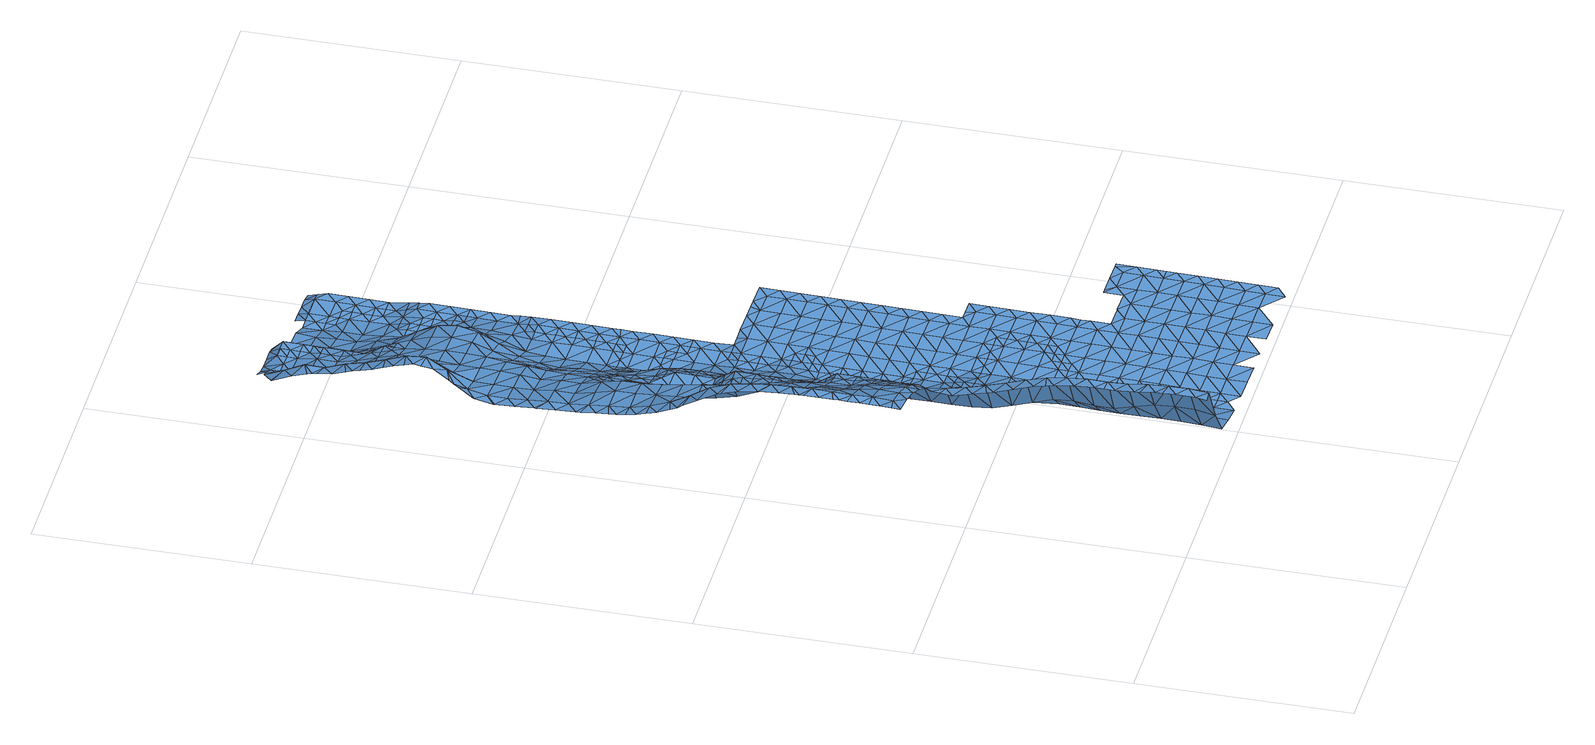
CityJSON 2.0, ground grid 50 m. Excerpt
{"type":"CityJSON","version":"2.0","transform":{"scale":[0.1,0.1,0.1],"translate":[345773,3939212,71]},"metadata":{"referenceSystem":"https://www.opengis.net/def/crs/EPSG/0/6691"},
"CityObjects":{
"waterbody1":{"type":"WaterBody","attributes":{"name":"8","class":"1140","function":"1","WaterBodyRiverFloodingRiskAttribute.description":"4","WaterBodyRiverFloodingRiskAttribute.rankOrg":"1","WaterBodyRiverFloodingRiskAttribute.adminType":"2","WaterBodyRiverFloodingRiskAttribute.scale":"L1"},"geometry":[{"type":"MultiSurface","lod":"1","boundaries":[[[0,1,2]],[[0,3,1]],[[3,4,5]],[[5,4,6]],[[4,3,0]],[[0,2,7]],[[8,9,6]],[[8,10,9]],[[8,6,4]],[[11,12,10]],[[13,0,7]],[[12,11,14]],[[11,10,8]],[[4,0,13]],[[14,15,16]],[[13,17,4]],[[15,18,16]],[[19,13,7]],[[14,11,15]],[[20,21,18]],[[8,4,22]],[[21,20,23]],[[20,18,15]],[[24,25,26]],[[4,17,22]],[[11,8,27]],[[23,28,29]],[[28,23,20]],[[29,28,30]],[[31,24,26]],[[27,8,22]],[[19,32,13]],[[15,11,27]],[[33,24,31]],[[13,32,17]],[[28,34,30]],[[27,35,15]],[[33,36,37]],[[38,30,34]],[[37,36,39]],[[36,33,31]],[[40,41,38]],[[34,40,38]],[[20,15,42]],[[39,43,44]],[[41,40,45]],[[44,43,46]],[[43,39,36]],[[28,20,42]],[[47,27,22]],[[31,26,48]],[[15,35,42]],[[19,49,32]],[[17,32,50]],[[22,17,51]],[[52,36,31]],[[53,45,40]],[[51,17,50]],[[54,45,53]],[[55,46,43]],[[56,40,34]],[[57,46,55]],[[27,47,35]],[[58,28,42]],[[59,60,57]],[[61,31,48]],[[62,43,36]],[[34,28,56]],[[63,64,65]],[[63,54,64]],[[47,22,51]],[[60,59,66]],[[59,57,55]],[[56,28,58]],[[32,67,50]],[[54,53,64]],[[52,31,61]],[[67,32,49]],[[68,69,66]],[[43,62,55]],[[70,65,71]],[[71,65,64]],[[72,70,71]],[[69,68,73]],[[53,40,74]],[[75,35,47]],[[62,36,52]],[[66,59,68]],[[76,61,48]],[[42,35,77]],[[40,56,74]],[[78,79,73]],[[74,80,53]],[[53,81,64]],[[82,83,84]],[[85,86,50]],[[62,87,55]],[[83,72,71]],[[82,72,83]],[[77,35,75]],[[58,42,77]],[[85,50,67]],[[88,47,51]],[[80,81,53]],[[76,52,61]],[[73,68,78]],[[51,50,86]],[[59,55,87]],[[89,68,59]],[[84,90,91]],[[64,81,71]],[[92,93,79]],[[67,49,94]],[[90,84,83]],[[93,92,95]],[[56,58,96]],[[92,79,78]],[[97,91,90]],[[76,48,98]],[[96,58,77]],[[99,100,97]],[[101,74,56]],[[89,59,87]],[[102,103,95]],[[68,104,78]],[[100,99,105]],[[94,106,67]],[[75,47,88]],[[89,104,68]],[[99,97,90]],[[101,80,74]],[[51,86,88]],[[107,90,83]],[[108,56,96]],[[95,92,102]],[[109,110,105]],[[99,109,105]],[[71,81,111]],[[78,112,92]],[[83,71,107]],[[52,76,113]],[[85,67,106]],[[62,52,114]],[[102,115,103]],[[110,109,116]],[[104,112,78]],[[101,56,108]],[[86,85,117]],[[118,75,88]],[[114,52,113]],[[106,119,85]],[[87,62,114]],[[120,103,115]],[[121,81,80]],[[122,76,98]],[[77,75,123]],[[124,88,86]],[[71,111,107]],[[125,126,116]],[[90,127,99]],[[120,128,129]],[[109,125,116]],[[130,86,117]],[[123,75,118]],[[92,131,102]],[[129,128,132]],[[133,121,80]],[[117,85,119]],[[122,113,76]],[[94,134,106]],[[135,109,99]],[[86,130,124]],[[133,80,101]],[[81,121,111]],[[120,115,128]],[[96,77,136]],[[137,138,126]],[[139,87,114]],[[89,140,104]],[[125,137,126]],[[141,92,112]],[[142,143,88]],[[90,107,127]],[[127,135,99]],[[142,88,124]],[[89,87,140]],[[136,77,123]],[[108,96,136]],[[132,144,145]],[[102,146,115]],[[138,137,147]],[[118,88,143]],[[122,98,148]],[[117,119,149]],[[111,150,107]],[[131,92,141]],[[132,128,144]],[[131,146,102]],[[108,151,101]],[[87,139,140]],[[109,152,125]],[[104,153,112]],[[154,133,101]],[[137,155,147]],[[156,119,106]],[[157,158,118]],[[118,158,123]],[[115,146,128]],[[135,152,109]],[[147,155,159]],[[157,118,143]],[[160,161,134]],[[114,113,162]],[[163,108,136]],[[164,149,119]],[[165,139,114]],[[160,145,161]],[[151,154,101]],[[166,127,107]],[[145,144,161]],[[153,104,140]],[[167,137,125]],[[111,121,150]],[[158,168,123]],[[112,169,141]],[[113,122,162]],[[170,121,133]],[[162,165,114]],[[106,134,156]],[[159,171,172]],[[153,169,112]],[[161,156,134]],[[173,170,133]],[[146,174,128]],[[171,159,155]],[[136,123,168]],[[133,154,173]],[[166,135,127]],[[108,163,151]],[[175,140,139]],[[148,176,122]],[[172,177,178]],[[144,128,174]],[[179,155,137]],[[107,150,180]],[[141,181,131]],[[119,182,164]],[[171,177,172]],[[165,175,139]],[[183,184,136]],[[136,184,163]],[[125,152,185]],[[178,177,186]],[[183,136,168]],[[122,187,162]],[[144,188,161]],[[166,107,180]],[[119,156,182]],[[189,121,170]],[[190,153,140]],[[167,125,185]],[[150,121,189]],[[191,154,151]],[[192,152,135]],[[168,158,193]],[[194,171,155]],[[193,158,195]],[[166,196,135]],[[197,180,150]],[[175,190,140]],[[186,198,199]],[[200,144,174]],[[201,202,163]],[[163,202,151]],[[141,169,181]],[[201,163,184]],[[181,203,131]],[[204,197,150]],[[205,206,162]],[[162,206,165]],[[204,150,189]],[[199,198,207]],[[122,208,187]],[[161,209,156]],[[205,162,187]],[[210,211,212]],[[208,122,176]],[[210,164,211]],[[179,137,167]],[[213,168,193]],[[186,177,198]],[[179,194,155]],[[214,215,170]],[[203,216,131]],[[216,174,146]],[[188,144,200]],[[164,182,211]],[[188,209,161]],[[151,217,191]],[[209,182,156]],[[171,194,177]],[[218,166,180]],[[219,220,221]],[[190,222,153]],[[189,170,215]],[[195,223,193]],[[153,224,169]],[[225,217,151]],[[146,131,216]],[[211,226,212]],[[227,218,180]],[[228,229,165]],[[165,229,175]],[[151,202,225]],[[221,207,219]],[[227,180,197]],[[228,165,206]],[[185,152,192]],[[230,226,231]],[[222,224,153]],[[230,212,226]],[[207,198,219]],[[193,232,213]],[[135,196,192]],[[233,189,215]],[[234,187,208]],[[219,235,220]],[[229,236,175]],[[169,237,181]],[[214,238,215]],[[174,239,200]],[[240,241,166]],[[236,242,175]],[[243,235,244]],[[240,166,218]],[[209,245,182]],[[182,246,211]],[[193,223,232]],[[243,220,235]],[[167,185,247]],[[208,176,248]],[[249,231,226]],[[250,231,249]],[[196,166,241]],[[198,177,251]],[[190,175,242]],[[252,239,174]],[[253,233,215]],[[238,254,215]],[[223,250,249]],[[245,246,182]],[[248,255,208]],[[198,256,219]],[[185,192,247]],[[247,257,167]],[[241,258,196]],[[259,192,196]],[[181,260,203]],[[254,253,215]],[[177,194,251]],[[255,261,208]],[[174,216,252]],[[258,259,196]],[[262,263,190]],[[190,263,222]],[[223,264,232]],[[265,244,235]],[[266,244,265]],[[234,208,261]],[[211,267,226]],[[262,190,242]],[[179,167,257]],[[237,169,224]],[[268,266,265]],[[203,260,216]],[[223,249,264]],[[268,269,270]],[[257,271,179]],[[272,247,192]],[[179,273,194]],[[198,251,256]],[[188,200,274]],[[188,275,209]],[[276,272,192]],[[270,269,277]],[[278,279,222]],[[276,192,259]],[[269,268,265]],[[271,273,179]],[[280,281,282]],[[222,263,278]],[[283,252,216]],[[280,232,281]],[[235,219,284]],[[274,200,239]],[[224,222,279]],[[181,237,260]],[[194,273,251]],[[232,264,281]],[[277,285,286]],[[209,275,245]],[[287,237,224]],[[211,246,267]],[[219,256,284]],[[288,287,224]],[[286,285,289]],[[249,226,290]],[[285,277,269]],[[288,224,279]],[[291,292,293]],[[291,282,292]],[[247,294,257]],[[265,235,295]],[[275,188,274]],[[296,246,245]],[[297,298,289]],[[251,299,256]],[[290,226,267]],[[282,281,292]],[[294,247,272]],[[264,249,290]],[[295,235,284]],[[300,281,264]],[[301,269,265]],[[216,260,283]],[[285,297,289]],[[287,302,237]],[[303,260,237]],[[298,297,304]],[[302,303,237]],[[305,271,257]],[[306,307,308]],[[309,310,252]],[[306,293,307]],[[311,294,272]],[[256,312,284]],[[274,239,313]],[[293,292,307]],[[314,265,295]],[[269,301,285]],[[251,273,299]],[[252,283,309]],[[297,315,304]],[[239,252,310]],[[300,264,290]],[[245,275,296]],[[316,275,274]],[[307,317,308]],[[246,318,267]],[[319,304,315]],[[320,316,274]],[[321,317,322]],[[323,324,325]],[[305,257,294]],[[320,274,313]],[[321,308,317]],[[301,265,314]],[[326,324,327]],[[328,319,315]],[[329,330,328]],[[326,325,324]],[[331,260,303]],[[313,239,310]],[[332,246,296]],[[333,297,285]],[[256,299,312]],[[312,334,284]],[[315,329,328]],[[330,329,335]],[[317,336,322]],[[311,337,294]],[[267,338,290]],[[281,300,339]],[[292,281,340]],[[283,260,331]],[[324,341,327]],[[295,284,334]],[[342,336,343]],[[342,322,336]],[[273,344,299]],[[345,341,346]],[[333,315,297]],[[318,338,267]],[[345,327,341]],[[271,305,347]],[[340,281,339]],[[273,271,344]],[[307,292,340]],[[348,285,301]],[[349,317,307]],[[246,332,318]],[[350,313,310]],[[334,351,295]],[[329,352,335]],[[353,275,316]],[[323,354,324]],[[335,352,355]],[[356,305,294]],[[357,332,296]],[[336,358,343]],[[337,356,294]],[[303,359,331]],[[360,361,283]],[[341,362,346]],[[355,352,363]],[[361,310,309]],[[364,358,365]],[[296,275,353]],[[271,347,344]],[[360,283,331]],[[364,343,358]],[[333,285,348]],[[299,366,312]],[[367,362,337]],[[368,329,315]],[[300,290,338]],[[367,346,362]],[[314,369,301]],[[370,353,316]],[[309,283,361]],[[371,357,296]],[[372,350,310]],[[300,373,339]],[[314,295,369]],[[349,307,340]],[[374,336,317]],[[359,375,331]],[[376,334,312]],[[377,363,352]],[[362,356,337]],[[369,295,351]],[[378,379,332]],[[305,380,347]],[[381,382,354]],[[383,324,354]],[[381,365,382]],[[332,357,378]],[[371,296,353]],[[301,384,348]],[[299,344,366]],[[318,332,379]],[[365,358,382]],[[385,374,317]],[[368,315,333]],[[361,386,310]],[[374,358,336]],[[373,300,338]],[[329,387,352]],[[341,324,383]],[[385,317,349]],[[368,387,329]],[[310,386,372]],[[380,305,356]],[[388,389,318]],[[370,390,353]],[[383,354,382]],[[380,391,347]],[[318,379,388]],[[340,339,392]],[[384,301,369]],[[347,393,344]],[[312,366,376]],[[394,390,370]],[[338,318,389]],[[376,395,334]],[[334,396,351]],[[377,352,397]],[[398,357,371]],[[362,341,399]],[[358,400,382]],[[387,401,352]],[[339,373,392]],[[393,366,344]],[[360,331,402]],[[340,403,349]],[[390,404,353]],[[397,405,377]],[[353,404,371]],[[331,375,402]],[[395,396,334]],[[374,400,358]],[[406,407,338]],[[341,383,399]],[[333,348,408]],[[360,409,361]],[[410,368,333]],[[406,338,389]],[[351,396,369]],[[402,409,360]],[[411,372,386]],[[373,338,407]],[[412,340,392]],[[348,384,408]],[[397,352,401]],[[402,375,413]],[[404,414,371]],[[415,380,356]],[[393,347,391]],[[414,416,371]],[[417,418,373]],[[366,419,376]],[[373,418,392]],[[362,399,420]],[[421,386,361]],[[356,362,415]],[[398,371,416]],[[403,340,412]],[[373,407,417]],[[385,349,403]],[[383,422,399]],[[396,423,369]],[[333,408,410]],[[410,424,368]],[[425,408,384]],[[368,426,387]],[[427,397,401]],[[428,421,361]],[[362,420,415]],[[385,429,374]],[[413,430,402]],[[380,431,391]],[[382,400,432]],[[384,369,423]],[[383,382,433]],[[411,386,434]],[[435,436,392]],[[437,395,376]],[[438,430,413]],[[424,426,368]],[[415,431,380]],[[422,439,399]],[[421,434,386]],[[366,393,419]],[[361,409,428]],[[392,418,435]],[[440,409,402]],[[439,441,399]],[[387,426,401]],[[399,441,420]],[[412,392,436]],[[423,442,384]],[[383,433,422]],[[430,440,402]],[[443,410,408]],[[382,432,433]],[[385,403,444]],[[445,437,376]],[[446,403,412]],[[374,447,400]],[[448,408,425]],[[445,376,419]],[[395,437,396]],[[431,449,391]],[[441,450,420]],[[391,451,393]],[[427,401,452]],[[429,385,444]],[[425,384,442]],[[429,447,374]],[[443,408,448]],[[450,453,420]],[[420,453,415]],[[412,436,446]],[[400,447,432]],[[454,428,409]],[[446,455,403]],[[456,444,403]],[[457,422,433]],[[393,451,419]],[[455,456,403]],[[396,458,423]],[[459,410,443]],[[401,460,452]],[[454,409,440]],[[424,410,459]],[[461,446,436]],[[462,434,421]],[[437,458,396]],[[463,433,432]],[[464,425,442]],[[401,426,460]],[[453,465,415]],[[466,421,428]],[[447,463,432]],[[391,449,451]],[[419,467,445]],[[468,424,459]],[[433,469,457]],[[415,470,431]],[[471,454,440]],[[472,473,444]],[[436,474,461]],[[426,424,475]],[[476,462,421]],[[477,478,443]],[[458,479,423]],[[444,456,472]],[[429,444,473]],[[424,468,475]],[[442,480,464]],[[481,452,460]],[[482,446,461]],[[483,460,426]],[[459,443,478]],[[431,470,449]],[[479,484,423]],[[485,465,453]],[[463,486,433]],[[487,447,429]],[[467,419,451]],[[488,483,426]],[[466,428,454]],[[489,487,429]],[[490,476,421]],[[426,475,488]],[[467,491,445]],[[445,492,437]],[[489,429,473]],[[474,493,461]],[[442,423,484]],[[470,415,465]],[[459,478,494]],[[491,492,445]],[[460,495,481]],[[469,433,486]],[[471,496,454]],[[449,497,451]],[[477,498,478]],[[499,495,460]],[[493,500,461]],[[437,492,458]],[[501,496,471]],[[499,460,483]],[[474,502,493]],[[421,466,490]],[[480,442,484]],[[482,461,500]],[[503,466,454]],[[504,494,478]],[[485,505,465]],[[496,503,454]],[[506,447,487]],[[497,449,470]],[[447,507,463]],[[508,469,486]],[[509,486,463]],[[504,478,498]],[[510,476,490]],[[492,511,458]],[[506,507,447]],[[458,512,479]],[[513,490,466]],[[514,515,498]],[[515,480,484]],[[514,480,515]],[[516,513,466]],[[467,451,517]],[[518,506,487]],[[516,466,503]],[[507,509,463]],[[519,508,486]],[[511,512,458]],[[467,520,491]],[[479,512,484]],[[451,497,517]],[[517,520,467]],[[498,521,504]],[[519,486,509]],[[513,522,490]],[[521,498,515]],[[465,505,523]],[[522,524,490]],[[470,525,497]],[[526,508,519]],[[510,490,524]],[[527,492,491]],[[470,465,525]],[[520,528,491]],[[518,529,506]],[[523,505,530]],[[512,531,484]],[[532,533,534]],[[525,465,523]],[[532,504,533]],[[528,527,491]],[[535,509,507]],[[504,521,533]],[[515,484,531]],[[536,511,492]],[[529,537,506]],[[525,538,497]],[[497,539,517]],[[540,541,542]],[[507,506,537]],[[530,543,523]],[[539,520,517]],[[542,534,540]],[[527,536,492]],[[536,512,511]],[[534,533,540]],[[507,544,535]],[[537,544,507]],[[545,525,523]],[[543,545,523]],[[515,531,546]],[[521,515,547]],[[548,549,550]],[[530,551,543]],[[550,541,548]],[[552,531,512]],[[497,538,539]],[[553,528,520]],[[541,540,548]],[[533,521,547]],[[539,554,520]],[[515,546,547]],[[533,555,540]],[[548,556,549]],[[557,558,525]],[[557,525,545]],[[553,527,528]],[[559,549,556]],[[538,525,558]],[[552,512,536]],[[531,560,546]],[[552,560,531]],[[561,562,538]],[[533,547,555]],[[555,563,540]],[[540,564,548]],[[553,520,554]],[[538,558,561]],[[539,538,562]],[[565,536,527]],[[564,556,548]],[[546,566,547]],[[567,568,539]],[[539,568,554]],[[567,539,562]],[[569,565,527]],[[565,552,536]],[[569,527,553]],[[540,563,564]],[[546,560,566]],[[570,571,554]],[[554,568,570]],[[553,554,571]],[[555,547,572]],[[573,560,552]],[[574,563,555]],[[565,575,552]],[[547,566,572]],[[576,566,560]],[[556,564,577]],[[575,573,552]],[[553,578,569]],[[579,555,572]],[[573,576,560]],[[580,572,566]],[[563,581,564]],[[582,580,566]],[[553,571,578]],[[582,566,576]],[[569,583,565]],[[584,578,571]],[[555,579,574]],[[564,581,577]],[[565,585,575]],[[586,579,572]],[[569,578,583]],[[563,574,581]],[[587,576,573]],[[586,572,580]],[[585,588,575]],[[581,589,577]],[[584,590,578]],[[588,591,575]],[[575,591,573]],[[565,592,585]],[[593,587,573]],[[565,583,592]],[[594,586,580]],[[591,593,573]],[[579,595,574]],[[578,596,583]],[[597,578,590]],[[574,598,581]],[[578,597,596]],[[599,579,586]],[[600,585,592]],[[601,587,593]],[[596,602,583]],[[583,602,592]],[[594,603,586]],[[604,605,581]],[[595,579,599]],[[574,595,598]],[[581,598,604]],[[606,600,592]],[[589,581,605]],[[607,599,586]],[[605,608,589]],[[607,586,603]],[[592,602,606]],[[609,598,595]],[[607,610,599]],[[610,611,599]],[[612,607,603]],[[595,599,611]],[[613,612,603]],[[614,609,595]],[[614,595,611]],[[615,607,612]],[[616,609,614]],[[613,617,612]],[[617,618,612]],[[615,612,618]]]}]},
"waterbody2":{"type":"WaterBody","attributes":{"name":"8","class":"1140","function":"1","WaterBodyRiverFloodingRiskAttribute.description":"4","WaterBodyRiverFloodingRiskAttribute.rankOrg":"2","WaterBodyRiverFloodingRiskAttribute.adminType":"2","WaterBodyRiverFloodingRiskAttribute.scale":"L1"},"geometry":[{"type":"MultiSurface","lod":"1","boundaries":[[[619,124,620]],[[212,619,620]],[[149,164,210]],[[157,195,158]],[[195,157,621]],[[250,195,621]],[[195,250,223]],[[210,212,620]],[[619,231,621]],[[621,143,619]],[[143,142,619]],[[157,143,621]],[[250,621,231]],[[130,117,620]],[[149,210,620]],[[230,231,619]],[[620,117,149]],[[620,124,130]],[[230,619,212]],[[142,124,619]]]}]},
"waterbody3":{"type":"WaterBody","attributes":{"name":"8","class":"1140","function":"1","WaterBodyRiverFloodingRiskAttribute.description":"4","WaterBodyRiverFloodingRiskAttribute.rankOrg":"2","WaterBodyRiverFloodingRiskAttribute.adminType":"2","WaterBodyRiverFloodingRiskAttribute.scale":"L1"},"geometry":[{"type":"MultiSurface","lod":"1","boundaries":[[[173,154,622]],[[191,622,154]],[[214,170,622]],[[622,170,173]],[[214,623,238]],[[623,214,622]],[[191,623,622]],[[623,191,217]]]}]},
"waterbody4":{"type":"WaterBody","attributes":{"name":"8","class":"1140","function":"1","WaterBodyRiverFloodingRiskAttribute.description":"4","WaterBodyRiverFloodingRiskAttribute.rankOrg":"2","WaterBodyRiverFloodingRiskAttribute.adminType":"2","WaterBodyRiverFloodingRiskAttribute.scale":"L1"},"geometry":[{"type":"MultiSurface","lod":"1","boundaries":[[[205,624,206]],[[205,187,624]],[[187,234,624]],[[228,625,229]],[[625,206,624]],[[228,206,625]],[[234,261,624]],[[625,626,229]],[[236,229,626]],[[242,236,626]],[[627,625,624]],[[628,629,248]],[[255,248,629]],[[262,630,263]],[[630,242,626]],[[262,242,630]],[[261,255,629]],[[624,261,627]],[[278,263,631]],[[261,629,627]],[[263,630,631]],[[279,278,631]],[[632,625,627]],[[628,633,629]],[[626,625,634]],[[635,287,288]],[[635,279,631]],[[288,279,635]],[[634,625,632]],[[636,627,629]],[[637,631,630]],[[635,638,287]],[[630,626,639]],[[302,638,303]],[[302,287,638]],[[639,626,634]],[[639,637,630]],[[637,635,631]],[[628,640,633]],[[359,303,638]],[[370,316,320]],[[636,629,633]],[[636,641,627]],[[320,313,642]],[[642,313,350]],[[643,638,635]],[[632,627,641]],[[637,644,635]],[[370,320,642]],[[359,638,375]],[[350,372,642]],[[634,632,645]],[[633,640,646]],[[645,632,641]],[[639,634,645]],[[642,394,370]],[[647,637,639]],[[398,378,357]],[[635,644,643]],[[633,648,636]],[[394,642,372]],[[645,647,639]],[[375,638,643]],[[648,641,636]],[[649,644,637]],[[633,646,650]],[[379,378,651]],[[378,398,651]],[[413,375,643]],[[372,652,394]],[[648,633,650]],[[653,645,641]],[[388,379,654]],[[649,637,647]],[[372,411,652]],[[379,651,654]],[[389,388,654]],[[648,653,641]],[[398,416,651]],[[390,655,404]],[[390,394,655]],[[643,644,656]],[[657,389,654]],[[406,389,657]],[[394,652,655]],[[413,643,438]],[[656,644,649]],[[411,434,652]],[[407,406,657]],[[658,438,643]],[[655,659,404]],[[660,651,416]],[[647,645,661]],[[414,404,659]],[[417,662,418]],[[661,645,653]],[[417,407,662]],[[647,663,649]],[[416,414,659]],[[407,657,662]],[[652,664,655]],[[643,656,658]],[[648,650,665]],[[654,651,666]],[[654,667,657]],[[660,416,659]],[[665,650,668]],[[435,418,669]],[[658,670,438]],[[652,434,664]],[[418,662,669]],[[647,661,663]],[[666,667,654]],[[471,440,430]],[[462,664,434]],[[651,660,666]],[[436,435,474]],[[430,438,670]],[[653,648,671]],[[474,435,669]],[[648,665,671]],[[659,655,672]],[[649,663,673]],[[471,430,670]],[[656,649,674]],[[662,675,669]],[[655,664,672]],[[659,676,660]],[[674,649,673]],[[482,677,446]],[[662,657,675]],[[677,456,455]],[[658,656,674]],[[669,502,474]],[[462,476,664]],[[455,446,677]],[[658,678,670]],[[653,671,679]],[[661,653,680]],[[661,681,663]],[[682,659,672]],[[670,501,471]],[[657,667,675]],[[680,653,679]],[[660,683,666]],[[665,668,684]],[[472,456,685]],[[676,659,682]],[[686,501,670]],[[456,677,685]],[[658,674,678]],[[473,472,685]],[[669,687,502]],[[482,500,677]],[[688,664,476]],[[684,689,665]],[[681,661,680]],[[669,675,687]],[[518,487,489]],[[672,664,688]],[[671,665,689]],[[690,473,685]],[[489,473,690]],[[673,663,691]],[[670,678,686]],[[510,688,476]],[[660,676,683]],[[500,692,677]],[[691,663,681]],[[667,666,693]],[[691,694,673]],[[667,695,675]],[[518,489,690]],[[677,696,685]],[[493,502,697]],[[679,671,698]],[[686,699,501]],[[693,666,683]],[[502,687,697]],[[500,493,697]],[[674,673,694]],[[699,503,496]],[[674,700,678]],[[696,690,685]],[[496,501,699]],[[675,695,687]],[[672,688,701]],[[698,671,689]],[[682,672,702]],[[697,692,500]],[[682,703,676]],[[704,705,684]],[[694,700,674]],[[700,686,678]],[[529,518,690]],[[510,524,688]],[[702,703,682]],[[680,679,706]],[[680,707,681]],[[695,667,693]],[[708,513,516]],[[672,701,702]],[[709,683,676]],[[708,503,699]],[[516,503,708]],[[687,710,697]],[[706,679,698]],[[706,707,680]],[[677,692,696]],[[707,691,681]],[[684,711,689]],[[695,710,687]],[[705,711,684]],[[708,712,513]],[[700,713,686]],[[712,524,522]],[[522,513,712]],[[714,690,696]],[[715,694,691]],[[689,716,698]],[[529,690,714]],[[699,686,713]],[[701,688,717]],[[688,524,717]],[[709,676,703]],[[693,683,709]],[[701,718,702]],[[692,697,719]],[[713,720,699]],[[699,721,708]],[[722,706,698]],[[692,723,696]],[[694,724,700]],[[697,710,719]],[[524,712,717]],[[721,712,708]],[[715,691,707]],[[689,711,716]],[[529,714,725]],[[716,722,698]],[[695,693,726]],[[702,727,703]],[[728,713,700]],[[726,693,709]],[[701,717,718]],[[724,728,700]],[[723,692,719]],[[723,729,696]],[[705,730,711]],[[714,731,725]],[[724,694,732]],[[699,720,721]],[[694,715,732]],[[710,695,733]],[[734,719,710]],[[727,702,718]],[[703,735,709]],[[721,736,712]],[[733,695,726]],[[730,716,711]],[[727,735,703]],[[707,706,737]],[[733,734,710]],[[738,713,728]],[[737,706,722]],[[714,696,739]],[[717,712,736]],[[740,718,717]],[[720,713,741]],[[737,742,707]],[[741,713,738]],[[739,696,729]],[[714,739,731]],[[736,740,717]],[[715,707,742]],[[734,743,719]],[[744,732,715]],[[745,720,741]],[[730,746,716]],[[721,720,745]],[[726,709,747]],[[742,748,715]],[[724,732,749]],[[727,718,750]],[[723,719,743]],[[751,729,723]],[[747,709,735]],[[740,752,718]],[[722,716,746]],[[747,753,726]],[[754,735,727]],[[750,754,727]],[[722,755,737]],[[744,756,732]],[[736,721,757]],[[721,745,757]],[[749,732,756]],[[750,718,752]],[[757,758,736]],[[744,715,748]],[[733,726,759]],[[733,760,734]],[[723,743,751]],[[754,761,735]],[[751,762,729]],[[752,763,750]],[[722,746,764]],[[731,739,765]],[[737,766,742]],[[759,726,753]],[[740,736,758]],[[759,760,733]],[[747,735,761]],[[739,729,762]],[[767,746,730]],[[755,722,764]],[[758,768,740]],[[734,769,743]],[[762,770,739]],[[771,767,730]],[[747,772,753]],[[752,740,768]],[[760,769,734]],[[747,761,772]],[[773,764,746]],[[766,737,755]],[[748,742,766]],[[774,744,748]],[[775,756,744]],[[765,739,770]],[[776,759,753]],[[772,776,753]],[[763,752,777]],[[751,743,769]],[[752,768,777]],[[778,755,764]],[[769,779,751]],[[780,760,759]],[[774,748,766]],[[746,767,773]],[[773,781,764]],[[782,767,771]],[[783,775,744]],[[774,783,744]],[[765,770,784]],[[780,759,776]],[[779,785,751]],[[762,785,770]],[[762,751,785]],[[786,769,760]],[[787,773,767]],[[778,764,781]],[[787,767,782]],[[766,755,778]],[[760,780,786]],[[784,770,788]],[[789,788,770]],[[790,791,775]],[[785,789,770]],[[792,779,769]],[[783,790,775]],[[778,793,766]],[[794,781,773]],[[792,769,786]],[[794,773,787]],[[774,766,793]],[[795,791,790]],[[796,783,774]],[[797,785,779]],[[798,778,781]],[[797,779,792]],[[798,781,794]],[[796,790,783]],[[774,793,799]],[[800,793,778]],[[801,785,797]],[[795,790,802]],[[789,785,801]],[[796,774,799]],[[800,778,798]],[[788,789,803]],[[796,804,790]],[[793,805,799]],[[805,793,800]],[[790,804,802]],[[789,801,803]],[[805,806,799]],[[799,807,796]],[[807,799,806]],[[808,804,796]],[[809,802,804]],[[796,807,808]],[[804,808,809]],[[808,810,809]]]}]},
"waterbody5":{"type":"WaterBody","attributes":{"name":"8","class":"1140","function":"1","WaterBodyRiverFloodingRiskAttribute.description":"4","WaterBodyRiverFloodingRiskAttribute.rankOrg":"2","WaterBodyRiverFloodingRiskAttribute.adminType":"2","WaterBodyRiverFloodingRiskAttribute.scale":"L1"},"geometry":[{"type":"MultiSurface","lod":"1","boundaries":[[[811,291,293]],[[183,812,184]],[[813,811,293]],[[183,168,812]],[[213,280,812]],[[811,184,812]],[[201,184,811]],[[282,811,812]],[[213,232,280]],[[201,813,202]],[[812,168,213]],[[812,280,282]],[[291,811,282]],[[813,201,811]]]}]},
"waterbody6":{"type":"WaterBody","attributes":{"name":"8","class":"1140","function":"1","WaterBodyRiverFloodingRiskAttribute.description":"4","WaterBodyRiverFloodingRiskAttribute.rankOrg":"3","WaterBodyRiverFloodingRiskAttribute.adminType":"2","WaterBodyRiverFloodingRiskAttribute.scale":"L1"},"geometry":[{"type":"MultiSurface","lod":"1","boundaries":[[[225,202,814]],[[623,217,815]],[[321,816,815]],[[308,815,814]],[[321,322,816]],[[306,308,814]],[[238,623,815]],[[225,814,217]],[[813,306,814]],[[321,815,308]],[[816,238,815]],[[815,217,814]],[[813,293,306]],[[202,813,814]]]}]},
"waterbody7":{"type":"WaterBody","attributes":{"name":"8","class":"1140","function":"1","WaterBodyRiverFloodingRiskAttribute.description":"4","WaterBodyRiverFloodingRiskAttribute.rankOrg":"2","WaterBodyRiverFloodingRiskAttribute.adminType":"2","WaterBodyRiverFloodingRiskAttribute.scale":"L1"},"geometry":[{"type":"MultiSurface","lod":"1","boundaries":[[[367,337,817]],[[364,365,818]],[[346,367,817]],[[819,346,817]],[[311,276,817]],[[233,253,820]],[[254,816,821]],[[253,818,820]],[[343,364,818]],[[322,342,821]],[[816,322,821]],[[238,816,254]],[[326,822,325]],[[325,822,823]],[[240,218,822]],[[258,241,819]],[[822,819,241]],[[822,327,819]],[[819,259,258]],[[817,259,819]],[[276,259,817]],[[227,197,823]],[[823,197,820]],[[820,197,204]],[[820,189,233]],[[821,253,254]],[[821,818,253]],[[821,343,818]],[[342,343,821]],[[204,189,820]],[[818,365,824]],[[824,365,381]],[[381,354,824]],[[824,354,323]],[[323,325,824]],[[818,824,820]],[[820,824,823]],[[822,218,823]],[[311,272,276]],[[817,337,311]],[[345,346,819]],[[327,345,819]],[[326,327,822]],[[824,325,823]],[[823,218,227]],[[241,240,822]]]}]},
"waterbody8":{"type":"WaterBody","attributes":{"name":"8","class":"1140","function":"1","WaterBodyRiverFloodingRiskAttribute.description":"4","WaterBodyRiverFloodingRiskAttribute.rankOrg":"2","WaterBodyRiverFloodingRiskAttribute.adminType":"2","WaterBodyRiverFloodingRiskAttribute.scale":"L1"},"geometry":[{"type":"MultiSurface","lod":"1","boundaries":[[[825,826,827]],[[452,481,827]],[[405,397,828]],[[405,829,830]],[[829,405,828]],[[826,831,827]],[[827,831,452]],[[828,452,831]],[[829,828,831]],[[427,452,828]],[[832,825,827]],[[481,832,827]],[[832,481,495]],[[828,397,427]]]}]},
"waterbody9":{"type":"WaterBody","attributes":{"name":"8","class":"1140","function":"1","WaterBodyRiverFloodingRiskAttribute.description":"4","WaterBodyRiverFloodingRiskAttribute.rankOrg":"2","WaterBodyRiverFloodingRiskAttribute.adminType":"2","WaterBodyRiverFloodingRiskAttribute.scale":"L1"},"geometry":[{"type":"MultiSurface","lod":"1","boundaries":[[[477,443,833]],[[464,514,833]],[[498,477,514]],[[448,425,833]],[[477,833,514]],[[833,425,464]],[[833,443,448]],[[480,514,464]]]}]},
"waterbody10":{"type":"WaterBody","attributes":{"name":"8","class":"1140","function":"1","WaterBodyRiverFloodingRiskAttribute.description":"4","WaterBodyRiverFloodingRiskAttribute.rankOrg":"2","WaterBodyRiverFloodingRiskAttribute.adminType":"2","WaterBodyRiverFloodingRiskAttribute.scale":"L1"},"geometry":[{"type":"MultiSurface","lod":"1","boundaries":[[[494,504,532]],[[542,834,534]],[[835,483,488]],[[541,835,834]],[[834,542,541]],[[488,475,834]],[[475,468,836]],[[475,836,834]],[[835,488,834]],[[836,459,494]],[[534,834,836]],[[468,459,836]],[[494,532,836]],[[836,532,534]]]}]},
"waterbody11":{"type":"WaterBody","attributes":{"name":"8","class":"1140","function":"1","WaterBodyRiverFloodingRiskAttribute.description":"4","WaterBodyRiverFloodingRiskAttribute.rankOrg":"3","WaterBodyRiverFloodingRiskAttribute.adminType":"2","WaterBodyRiverFloodingRiskAttribute.scale":"L1"},"geometry":[{"type":"MultiSurface","lod":"1","boundaries":[[[835,541,550]],[[559,837,549]],[[559,838,837]],[[838,825,837]],[[559,839,838]],[[835,840,483]],[[835,550,840]],[[499,483,840]],[[550,549,840]],[[549,837,840]],[[837,495,840]],[[832,495,837]],[[837,825,832]],[[499,840,495]]]}]},
"waterbody12":{"type":"WaterBody","attributes":{"name":"8","class":"1140","function":"1","WaterBodyRiverFloodingRiskAttribute.description":"4","WaterBodyRiverFloodingRiskAttribute.rankOrg":"2","WaterBodyRiverFloodingRiskAttribute.adminType":"2","WaterBodyRiverFloodingRiskAttribute.scale":"L1"},"geometry":[{"type":"MultiSurface","lod":"1","boundaries":[[[841,842,843]],[[844,845,842]],[[841,844,842]],[[844,545,846]],[[847,848,849]],[[849,551,847]],[[530,847,551]],[[846,545,543]],[[543,551,846]],[[557,545,844]],[[558,557,844]],[[558,844,841]],[[561,558,841]],[[485,453,850]],[[485,850,505]],[[505,850,847]],[[851,850,852]],[[469,851,852]],[[851,469,508]],[[519,509,853]],[[853,509,535]],[[535,544,853]],[[846,854,845]],[[854,846,855]],[[847,850,851]],[[450,441,850]],[[439,852,441]],[[567,856,568]],[[562,561,841]],[[850,453,450]],[[530,505,847]],[[847,851,848]],[[848,851,526]],[[848,526,853]],[[848,853,857]],[[858,848,857]],[[852,850,441]],[[457,469,852]],[[508,526,851]],[[526,519,853]],[[544,857,853]],[[457,852,422]],[[439,422,852]],[[855,849,858]],[[849,855,846]],[[849,848,858]],[[571,570,584]],[[567,562,856]],[[856,562,841]],[[856,841,843]],[[844,846,845]],[[849,846,551]],[[859,590,584]],[[856,843,860]],[[570,568,859]],[[584,570,859]],[[856,860,859]],[[568,856,859]],[[860,590,859]]]}]},
"waterbody13":{"type":"WaterBody","attributes":{"name":"8","class":"1140","function":"1","WaterBodyRiverFloodingRiskAttribute.description":"4","WaterBodyRiverFloodingRiskAttribute.rankOrg":"2","WaterBodyRiverFloodingRiskAttribute.adminType":"2","WaterBodyRiverFloodingRiskAttribute.scale":"L1"},"geometry":[{"type":"MultiSurface","lod":"1","boundaries":[[[603,861,601]],[[603,594,861]],[[862,603,601]],[[588,863,591]],[[861,580,582]],[[588,585,863]],[[864,617,613]],[[864,613,862]],[[613,603,862]],[[594,580,861]],[[587,582,576]],[[582,587,861]],[[587,601,861]],[[601,593,865]],[[866,867,865]],[[863,606,866]],[[863,866,865]],[[864,862,867]],[[862,601,865]],[[863,865,591]],[[593,591,865]],[[585,600,863]],[[600,606,863]],[[865,867,862]]]}]},
"waterbody14":{"type":"WaterBody","attributes":{"name":"8","class":"1140","function":"1","WaterBodyRiverFloodingRiskAttribute.description":"4","WaterBodyRiverFloodingRiskAttribute.rankOrg":"2","WaterBodyRiverFloodingRiskAttribute.adminType":"2","WaterBodyRiverFloodingRiskAttribute.scale":"L1"},"geometry":[{"type":"MultiSurface","lod":"1","boundaries":[[[868,869,870]],[[869,611,871]],[[608,872,873]],[[874,875,868]],[[876,877,874]],[[876,878,879]],[[879,880,877]],[[877,880,881]],[[882,877,881]],[[877,882,875]],[[875,882,616]],[[875,616,869]],[[610,607,871]],[[615,618,871]],[[611,610,871]],[[876,879,877]],[[881,880,872]],[[875,869,868]],[[615,871,607]],[[882,881,605]],[[870,869,871]],[[870,871,618]],[[614,611,869]],[[598,609,604]],[[604,609,882]],[[605,604,882]],[[608,605,881]],[[872,608,881]],[[877,875,874]],[[609,616,882]],[[616,614,869]]]}]}
},
"vertices":[
[36,673,293],[7,669,294],[7,650,293],[8,696,295],[37,719,296],[8,720,295],[9,742,295],[64,649,282],[37,765,294],[9,770,294],[10,789,294],[38,811,294],[10,803,294],[92,672,277],[10,835,294],[39,857,294],[11,870,293],[93,718,278],[11,881,292],[120,648,262],[40,904,292],[11,890,292],[94,764,270],[12,927,290],[280,44,238],[279,19,235],[308,21,236],[95,810,261],[41,950,289],[13,973,286],[13,973,285],[309,67,239],[149,671,255],[281,90,239],[41,996,284],[96,856,261],[309,113,238],[281,120,237],[14,1020,278],[282,137,236],[42,1042,275],[14,1058,266],[96,903,248],[310,159,235],[282,170,232],[14,1066,264],[282,183,230],[152,809,226],[364,20,137],[177,647,233],[150,717,251],[151,763,242],[366,112,146],[43,1089,258],[15,1112,238],[311,206,228],[98,995,223],[283,229,226],[97,949,236],[312,252,225],[284,253,225],[365,66,146],[367,158,142],[16,1146,218],[44,1135,228],[16,1158,210],[284,275,225],[206,670,222],[313,298,225],[285,321,222],[16,1174,203],[45,1181,202],[17,1205,190],[285,322,222],[99,1041,204],[152,855,226],[422,65,66],[153,902,212],[313,344,221],[286,368,215],[100,1088,191],[100,1134,184],[17,1229,183],[45,1227,185],[18,1251,176],[207,716,217],[207,762,210],[368,205,129],[208,808,197],[368,251,117],[46,1273,172],[18,1275,172],[314,390,213],[286,386,211],[234,646,197],[286,414,204],[154,948,203],[18,1297,169],[421,19,63],[47,1320,168],[19,1314,167],[156,1040,193],[315,437,199],[287,460,189],[369,297,117],[19,1343,164],[262,669,185],[102,1226,176],[155,994,198],[48,1366,163],[20,1377,160],[101,1180,180],[370,343,120],[423,111,67],[423,157,68],[316,483,183],[20,1389,159],[235,738,200],[209,855,197],[263,715,183],[288,506,173],[157,1133,181],[479,64,50],[210,901,187],[236,785,197],[49,1412,157],[21,1436,157],[103,1272,172],[317,529,168],[288,520,169],[236,762,197],[372,436,100],[289,553,160],[156,1087,189],[290,645,151],[104,1319,170],[211,947,179],[49,1458,157],[21,1479,154],[424,204,66],[425,250,65],[371,389,117],[236,808,190],[237,831,190],[317,575,155],[289,599,148],[372,482,85],[22,1482,154],[478,18,49],[264,738,183],[158,1179,173],[212,1039,161],[104,1365,159],[426,296,65],[184,1063,175],[50,1505,152],[319,668,137],[237,854,190],[238,877,174],[22,1528,150],[290,626,150],[318,621,145],[479,110,51],[211,993,172],[292,738,154],[480,156,55],[160,1271,160],[106,1457,148],[238,923,168],[427,342,66],[185,1109,165],[51,1551,148],[23,1574,148],[185,1086,169],[373,528,70],[481,203,55],[534,17,36],[52,1597,148],[23,1576,148],[107,1504,141],[159,1225,166],[427,388,66],[320,714,134],[239,946,164],[239,970,161],[105,1411,148],[24,1621,155],[507,87,44],[375,620,63],[186,1155,152],[482,249,55],[213,1062,155],[161,1364,148],[266,900,151],[108,1550,140],[266,877,167],[160,1318,159],[187,1202,144],[53,1643,158],[25,1656,179],[374,574,65],[240,993,161],[240,1016,161],[428,435,63],[186,1179,148],[508,110,44],[508,133,46],[25,1667,187],[535,63,36],[376,667,63],[292,761,154],[321,760,125],[293,784,149],[267,923,150],[213,1109,136],[214,1132,122],[429,481,61],[241,1062,155],[187,1248,141],[53,1689,201],[26,1713,219],[25,1678,195],[483,295,55],[294,876,133],[483,341,55],[240,1039,155],[321,806,115],[187,1225,144],[508,156,46],[509,179,46],[293,807,149],[293,830,149],[295,922,125],[214,1155,122],[536,86,36],[54,1736,228],[509,202,46],[484,387,55],[242,1108,136],[431,573,59],[188,1271,141],[188,1294,141],[510,225,46],[26,1742,222],[26,1759,225],[376,713,62],[377,759,63],[162,1410,136],[563,39,36],[322,853,115],[294,853,149],[108,1596,141],[430,527,59],[242,1154,122],[242,1131,122],[563,62,36],[109,1642,141],[163,1456,136],[189,1317,141],[189,1340,135],[485,434,55],[564,86,36],[510,248,46],[510,271,46],[323,899,108],[55,1782,223],[27,1780,218],[378,805,65],[27,1805,211],[56,1828,205],[28,1827,203],[164,1503,131],[190,1387,132],[164,1549,136],[431,620,58],[432,666,54],[189,1363,135],[28,1852,194],[511,295,46],[511,318,46],[296,945,125],[324,945,100],[296,969,125],[486,480,50],[110,1688,157],[57,1874,189],[28,1880,187],[512,364,46],[512,341,46],[29,1898,182],[379,852,65],[296,992,120],[325,991,90],[297,1015,120],[219,1409,116],[111,1735,172],[433,712,47],[57,1920,178],[29,1913,177],[165,1595,138],[380,898,67],[112,1827,157],[512,387,46],[513,410,46],[30,1944,166],[219,1455,116],[297,1038,119],[325,1037,88],[297,1061,120],[487,526,47],[487,572,47],[218,1386,119],[166,1641,138],[459,596,53],[112,1781,173],[58,1967,160],[460,642,48],[326,1084,91],[435,804,37],[30,1978,161],[460,619,52],[298,1084,120],[298,1107,107],[272,1246,113],[273,1269,104],[244,1247,122],[244,1270,113],[245,1293,113],[30,1990,160],[59,2013,160],[31,2001,156],[542,433,37],[434,758,40],[114,1919,127],[167,1687,138],[31,2036,145],[327,1130,94],[246,1386,104],[435,851,37],[380,944,67],[381,990,66],[274,1316,99],[299,1130,108],[299,1153,108],[221,1548,121],[245,1316,111],[246,1339,111],[220,1502,118],[113,1873,146],[382,1036,67],[488,595,47],[168,1734,141],[60,2059,137],[489,665,37],[301,1246,105],[32,2080,125],[275,1408,86],[462,735,39],[328,1176,95],[541,410,37],[542,479,37],[543,525,37],[274,1362,93],[32,2083,124],[299,1177,109],[300,1200,108],[222,1594,124],[246,1362,108],[115,1966,109],[168,1780,144],[489,642,42],[490,711,37],[516,595,42],[436,897,37],[384,1129,55],[569,409,37],[223,1640,129],[61,2105,117],[462,758,39],[463,781,37],[276,1454,86],[300,1223,108],[329,1222,94],[329,1269,87],[169,1826,141],[383,1083,64],[544,571,37],[116,2012,109],[463,804,37],[463,827,37],[517,664,37],[277,1501,82],[437,943,37],[278,1547,83],[517,641,37],[223,1686,131],[224,1733,131],[89,2082,106],[490,734,37],[330,1315,72],[384,1175,47],[116,2058,95],[598,432,37],[439,1035,41],[518,687,37],[89,2105,105],[464,850,37],[464,873,37],[170,1872,127],[599,478,37],[171,1919,111],[544,594,37],[438,989,42],[598,409,37],[518,710,37],[332,1407,54],[518,734,37],[465,896,37],[465,919,37],[278,1593,91],[331,1361,62],[601,570,37],[358,1291,60],[225,1779,127],[172,1965,99],[198,1849,130],[172,2011,99],[117,2081,93],[600,524,37],[440,1128,37],[626,431,37],[333,1453,54],[385,1221,41],[386,1268,34],[573,594,37],[465,943,37],[466,966,37],[280,1685,123],[626,408,37],[359,1314,53],[627,454,37],[359,1337,48],[226,1825,120],[199,1895,116],[439,1082,37],[279,1639,108],[467,1012,39],[441,1174,34],[198,1872,123],[333,1500,50],[359,1360,48],[334,1546,53],[145,2081,93],[360,1384,44],[656,477,37],[467,1035,39],[467,1058,37],[386,1291,34],[281,1732,128],[199,1941,101],[173,2057,92],[494,988,37],[601,593,37],[442,1220,34],[226,1848,120],[388,1406,33],[656,523,37],[335,1592,63],[200,1964,95],[415,1290,34],[389,1452,33],[655,454,37],[468,1081,37],[468,1104,37],[494,965,37],[200,1987,95],[629,593,37],[227,1894,106],[227,1918,92],[282,1778,122],[254,1848,113],[174,2080,92],[495,1011,37],[201,2034,92],[282,1824,106],[388,1383,33],[443,1267,34],[469,1151,35],[201,2010,95],[469,1127,37],[657,569,37],[336,1638,88],[337,1684,112],[523,988,38],[228,1941,92],[202,2080,92],[684,476,37],[390,1499,33],[255,1894,89],[201,2057,92],[523,1011,38],[684,453,37],[522,965,38],[684,500,37],[256,1940,72],[416,1383,33],[498,1173,34],[499,1219,34],[443,1290,34],[471,1243,34],[658,592,37],[337,1731,122],[338,1777,114],[685,546,37],[255,1871,103],[283,1870,86],[685,523,37],[391,1545,34],[497,1150,35],[471,1266,34],[392,1591,38],[284,1917,67],[686,569,37],[445,1405,33],[686,592,37],[446,1451,33],[471,1289,34],[393,1684,69],[392,1637,57],[526,1150,36],[445,1382,33],[339,1823,91],[256,1963,72],[285,1963,52],[257,1986,72],[499,1242,34],[394,1730,74],[526,1196,34],[447,1498,33],[447,1544,33],[286,2009,52],[258,2033,68],[257,2009,72],[473,1405,33],[527,1242,34],[474,1428,33],[340,1869,64],[341,1916,48],[286,2055,45],[258,2079,68],[258,2056,68],[473,1382,33],[395,1776,68],[449,1636,37],[448,1590,33],[341,1962,38],[287,2101,43],[474,1451,33],[475,1474,33],[259,2102,68],[396,1822,43],[475,1497,33],[475,1520,33],[342,2008,38],[343,2054,35],[451,1729,41],[396,1868,30],[476,1543,33],[476,1566,33],[450,1683,41],[477,1590,33],[477,1613,31],[397,1915,25],[452,1821,28],[399,2007,19],[451,1775,35],[424,1845,29],[344,2100,39],[506,1635,28],[398,1961,19],[425,1891,27],[400,2053,15],[425,1868,29],[506,1682,28],[505,1612,31],[479,1751,32],[454,1914,17],[453,1844,28],[480,1774,32],[400,2099,15],[534,1612,31],[480,1798,28],[507,1728,28],[481,1821,28],[453,1891,23],[455,2006,15],[534,1658,28],[534,1636,30],[428,2030,15],[455,1960,15],[508,1751,28],[481,1844,28],[535,1704,28],[482,1890,22],[428,2053,15],[428,2076,15],[536,1750,28],[483,1936,16],[429,2099,15],[456,2029,15],[483,1959,15],[483,1982,15],[510,1913,15],[510,1890,22],[484,2006,15],[511,1936,15],[484,2029,15],[538,1889,22],[539,1935,15],
[265,807,183],[264,761,183],[266,854,183],
[213,1086,149],[241,1085,149],
[536,109,36],[537,155,37],[538,202,37],[593,108,36],[591,16,36],[592,62,36],[538,248,37],[539,294,37],[593,154,37],[648,61,36],[594,201,37],[540,340,37],[649,107,36],[596,293,37],[541,386,37],[595,247,37],[648,15,36],[650,153,37],[488,619,47],[597,385,37],[597,339,37],[651,200,37],[704,14,36],[652,246,37],[706,106,36],[652,292,37],[705,60,36],[491,757,37],[545,618,37],[707,152,37],[491,803,37],[546,664,37],[653,338,37],[492,850,37],[654,385,37],[546,710,37],[547,756,37],[707,199,37],[493,896,37],[708,245,37],[601,617,37],[762,59,36],[548,802,37],[549,849,37],[761,13,36],[494,942,37],[655,431,37],[762,105,36],[602,663,37],[709,291,37],[710,337,37],[550,895,38],[604,755,37],[495,1034,37],[711,384,37],[763,151,37],[764,198,37],[765,244,37],[603,709,37],[605,801,37],[818,58,37],[496,1081,37],[711,430,37],[550,941,38],[658,616,37],[819,104,37],[497,1127,37],[766,290,37],[552,1034,38],[605,848,37],[766,336,37],[606,894,38],[553,1080,38],[551,987,38],[820,150,38],[712,476,37],[767,383,37],[659,662,37],[660,708,37],[660,754,37],[818,12,37],[874,11,37],[821,197,38],[822,243,38],[713,522,37],[661,800,37],[607,940,38],[875,57,37],[714,568,37],[768,429,37],[554,1126,38],[822,289,38],[876,103,37],[715,615,37],[715,661,37],[608,986,38],[769,475,37],[770,521,37],[877,150,38],[609,1033,38],[795,359,37],[552,1149,37],[662,847,37],[716,707,37],[796,405,37],[609,1079,38],[932,56,37],[582,1149,38],[823,335,38],[663,893,38],[664,939,38],[717,753,37],[770,567,37],[877,196,38],[796,428,37],[610,1125,38],[771,614,37],[797,451,37],[878,242,38],[664,985,38],[880,334,38],[798,498,37],[932,102,37],[718,799,37],[879,288,38],[849,358,38],[744,683,37],[665,1032,38],[772,660,37],[719,846,37],[745,730,37],[934,195,38],[852,358,38],[798,544,37],[799,590,37],[719,892,38],[720,938,38],[746,776,37],[666,1078,38],[765,683,37],[933,149,38],[639,1148,38],[935,241,38],[988,55,37],[800,636,37],[721,984,38],[667,1124,38],[987,9,37],[747,822,37],[989,101,37],[936,287,38],[908,357,38],[747,868,38],[801,682,37],[991,194,38],[722,1031,38],[748,915,38],[990,148,38],[1016,32,37],[936,333,38],[674,1147,38],[723,1077,38],[749,961,38],[1017,78,37],[696,1147,38],[723,1123,38],[937,380,38],[909,403,38],[750,1007,38],[991,240,38],[1018,124,38],[919,403,38],[993,332,38],[751,1053,38],[1019,170,38],[992,286,38],[1019,216,38],[751,1099,38],[966,402,38],[752,1146,38],[994,379,38],[1020,263,38],[1021,286,38],[1021,309,38],[1022,355,38],[1013,401,38],[1023,401,38],
[268,992,149],[267,946,149],[268,1015,149],
[269,1038,149],[270,1085,149],[270,1108,136],
[218,1363,122],[271,1177,122],[217,1317,122],[215,1178,122],[270,1131,122],[216,1270,122],[215,1224,122],[272,1223,122],
[203,2126,78],[174,2126,78],[174,2103,92],[117,2104,92],[118,2127,83],[89,2128,95],[146,2127,78],[202,2103,92],
[227,1871,120],
[229,2010,92],[229,2033,92],[228,1964,92],
[231,2102,92],[231,2126,69],[259,2125,45],[230,2056,92],
[503,1497,33],[531,1473,33],[532,1519,33],[502,1450,33],[530,1427,33],[502,1404,33],[444,1359,34],[500,1312,34],[501,1358,34],[388,1360,34],[443,1313,34],[387,1314,34],[499,1266,34],[530,1408,33],[530,1381,33],[504,1543,33],[528,1288,34],[529,1334,34],[505,1589,33],[533,1566,33],
[453,1867,28],[510,1866,28],[508,1774,28],[538,1867,25],[509,1820,28],[537,1797,28],[538,1843,28],
[541,2028,15],[512,2005,15],[540,1981,15],[511,1959,15],[457,2122,10],[429,2122,10],[542,2074,15],[513,2051,15],[542,2098,9],[514,2098,15],[542,2120,3],[514,2121,9],[486,2121,9],[457,2098,15],[456,2052,15]
]}
